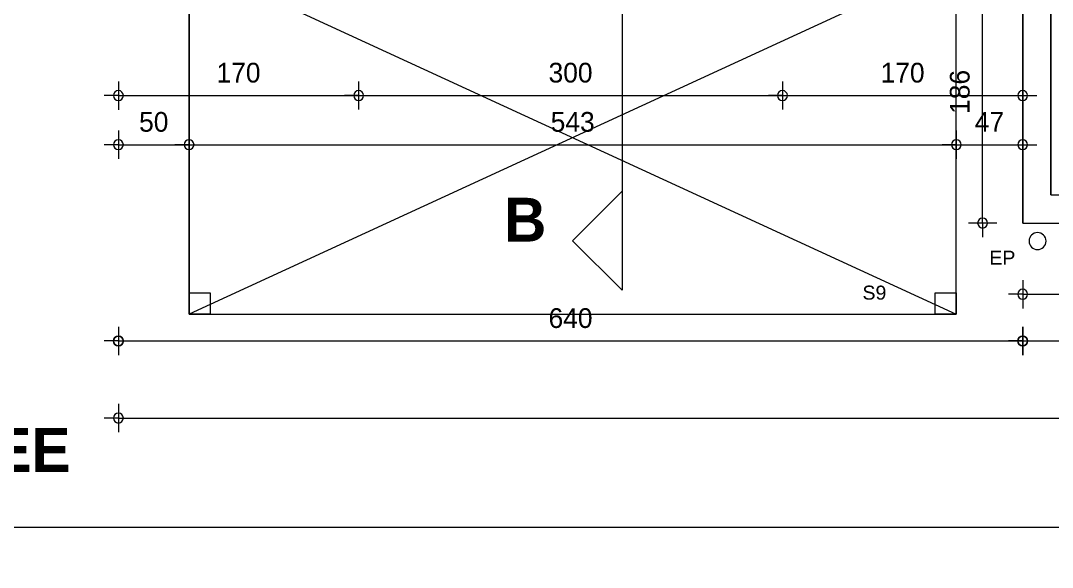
# Model space of a CAD drawing. Header units: metres. Extents: x 1.8 to 61.8, y -52.8 to -10.8.
# Drawn here: x 5.91 to 13.21, y -28.96 to -25.09 of the extents above; entities that cross this region are included whole.
import ezdxf
from ezdxf.enums import TextEntityAlignment as Align
from ezdxf.lldxf.tags import DXFTag

# ---------------------------------------------------------------- set-up
doc = ezdxf.new("R2010")
doc.units = ezdxf.units.M
doc.header["$MEASUREMENT"] = 0
for name, color, linetype in [('Calque commun', 7, 'Continuous'), ('Calque100', 7, 'Continuous'), ('Cotations', 7, 'Continuous'), ('Textes', 7, 'Continuous')]:
    doc.layers.add(name, color=color, linetype=linetype)
doc.styles.add('Arial8', font='arial.ttf', dxfattribs={"height": 0.098961})
doc.styles.add('Century Gothic', font='GOTHICB.TTF', dxfattribs={"height": 0.31023})
doc.styles.add('Century Gothic11', font='GOTHIC.TTF', dxfattribs={"height": 0.139636})
tags = doc.linetypes.add('DASHDOT2', pattern=[0.5, 0.25, -0.125, 0, -0.125]).pattern_tags.tags
tags[10:11] = [DXFTag(74, 4), DXFTag(75, 0), DXFTag(340, '0'), DXFTag(46, 1.0), DXFTag(50, 0.0), DXFTag(44, 0.0), DXFTag(45, 0.0)]
tags[8:9] = [DXFTag(74, 4), DXFTag(75, 0), DXFTag(340, '0'), DXFTag(46, 1.0), DXFTag(50, 0.0), DXFTag(44, 0.0), DXFTag(45, 0.0)]
tags[6:7] = [DXFTag(74, 4), DXFTag(75, 0), DXFTag(340, '0'), DXFTag(46, 1.0), DXFTag(50, 0.0), DXFTag(44, 0.0), DXFTag(45, 0.0)]
tags[4:5] = [DXFTag(74, 4), DXFTag(75, 0), DXFTag(340, '0'), DXFTag(46, 1.0), DXFTag(50, 0.0), DXFTag(44, 0.0), DXFTag(45, 0.0)]
tags = doc.linetypes.add('HIDDEN', pattern=[0.375, 0.25, -0.125]).pattern_tags.tags
tags[6:7] = [DXFTag(74, 4), DXFTag(75, 0), DXFTag(340, '0'), DXFTag(46, 1.0), DXFTag(50, 0.0), DXFTag(44, 0.0), DXFTag(45, 0.0)]
tags[4:5] = [DXFTag(74, 4), DXFTag(75, 0), DXFTag(340, '0'), DXFTag(46, 1.0), DXFTag(50, 0.0), DXFTag(44, 0.0), DXFTag(45, 0.0)]

# ---------------------------------------------------------------- blocks, each defined once
blk = doc.blocks.new('Block52729')
at = {"layer": 'Calque commun', "color": 7, "linetype": 'Continuous', "lineweight": 18}
blk.add_line((13.0015, -26.5266), (13.0015, -17.5266), dxfattribs=at)
at = {"layer": 'Calque commun', "color": 7, "linetype": 'Continuous', "lineweight": 9}
blk.add_line((13.2015, -26.3266), (13.2015, -17.7266), dxfattribs=at)
blk = doc.blocks.new('Block52731')
at = {"layer": 'Calque commun', "color": 7, "linetype": 'Continuous', "lineweight": 9}
for p, q in [((13.3216, -26.2066), (14.8015, -26.2066)), ((17.8015, -26.2066), (19.2815, -26.2066)), ((13.2015, -26.3266), (14.8015, -26.3266)), ((17.8015, -26.3266), (19.4015, -26.3266))]:
    blk.add_line(p, q, dxfattribs=at)
at = {"layer": 'Calque commun', "color": 7, "linetype": 'Continuous', "lineweight": 18}
for p, q in [((13.0015, -26.5266), (14.8015, -26.5266)), ((17.8015, -26.5266), (19.6015, -26.5266))]:
    blk.add_line(p, q, dxfattribs=at)
blk = doc.blocks.new('new13')
at = {"layer": 'Calque commun', "color": 5, "linetype": 'Continuous', "lineweight": 9}
blk.add_arc((0, 0), 0.5, 0, 359.9994, dxfattribs=at)
blk = doc.blocks.new('new14')
at = {"layer": 'Calque commun', "color": 5, "linetype": 'Continuous', "lineweight": 9}
blk.add_arc((0, 0), 0.5, 0, 359.9994, dxfattribs=at)
blk = doc.blocks.new('DimLine53029')
at = {"layer": 'Calque commun', "color": 5, "linetype": 'Continuous', "lineweight": 9}
for p, q in [((6.6015, -27.2607, 0), (6.6015, -27.4607, 0)), ((13.0015, -27.2607, 0), (13.0015, -27.4607, 0)), ((6.6015, -27.3607, 0), (6.5015, -27.3607, 0)), ((6.6015, -27.3607, 0), (13.0015, -27.3607, 0)), ((13.0015, -27.3607, 0), (13.1015, -27.3607, 0))]:
    blk.add_line(p, q, dxfattribs=at)
at = {"layer": 'Calque commun', "color": 5, "linetype": 'Continuous', "lineweight": 9, "xscale": 0.07000000029802322, "yscale": 0.07000000029802322, "zscale": 0.07000000029802322}
for name, p in [('new13', (6.6015, -27.3607, 0)), ('new14', (13.0015, -27.3607, 0))]:
    blk.add_blockref(name, p, dxfattribs=at)
at = {"layer": 'Calque commun', "color": 5, "linetype": 'Continuous', "lineweight": 9, "style": 'Century Gothic11'}
blk.add_text('640', height=0.13964, dxfattribs=at).set_placement((9.8015, -27.3107, 0), align=Align.BOTTOM_CENTER)
blk = doc.blocks.new('new15')
at = {"layer": 'Calque commun', "color": 5, "linetype": 'Continuous', "lineweight": 9}
blk.add_arc((0, 0), 0.5, 0, 359.9994, dxfattribs=at)
blk = doc.blocks.new('new16')
at = {"layer": 'Calque commun', "color": 5, "linetype": 'Continuous', "lineweight": 9}
blk.add_arc((0, 0), 0.5, 0, 359.9994, dxfattribs=at)
blk = doc.blocks.new('DimLine53037')
at = {"layer": 'Calque commun', "color": 5, "linetype": 'Continuous', "lineweight": 9}
for p, q in [((13.0015, -27.2607, 0), (13.0015, -27.4607, 0)), ((19.6015, -27.4607, 0), (19.6015, -27.2607, 0)), ((13.0015, -27.3607, 0), (12.9015, -27.3607, 0)), ((13.0015, -27.3607, 0), (19.6015, -27.3607, 0)), ((19.6015, -27.3607, 0), (19.7015, -27.3607, 0))]:
    blk.add_line(p, q, dxfattribs=at)
at = {"layer": 'Calque commun', "color": 5, "linetype": 'Continuous', "lineweight": 9, "xscale": 0.07000000029802322, "yscale": 0.07000000029802322, "zscale": 0.07000000029802322}
for name, p in [('new15', (13.0015, -27.3607, 0)), ('new16', (19.6015, -27.3607, 0))]:
    blk.add_blockref(name, p, dxfattribs=at)
at = {"layer": 'Calque commun', "color": 5, "linetype": 'Continuous', "lineweight": 9, "style": 'Century Gothic11'}
blk.add_text('660', height=0.13964, dxfattribs=at).set_placement((16.3015, -27.3107, 0), align=Align.BOTTOM_CENTER)
blk = doc.blocks.new('new19')
at = {"layer": 'Calque commun', "color": 5, "linetype": 'Continuous', "lineweight": 9}
blk.add_arc((0, 0), 0.5, 0, 359.9994, dxfattribs=at)
blk = doc.blocks.new('new20')
at = {"layer": 'Calque commun', "color": 5, "linetype": 'Continuous', "lineweight": 9}
blk.add_arc((0, 0), 0.5, 0, 359.9994, dxfattribs=at)
blk = doc.blocks.new('DimLine53057')
at = {"layer": 'Calque commun', "color": 5, "linetype": 'Continuous', "lineweight": 9}
for p, q in [((8.3015, -25.5243), (8.3015, -25.7243)), ((11.3015, -25.5243), (11.3015, -25.7243)), ((8.3015, -25.6243), (8.2015, -25.6243)), ((8.3015, -25.6243), (11.3015, -25.6243)), ((11.3015, -25.6243), (11.4015, -25.6243))]:
    blk.add_line(p, q, dxfattribs=at)
at = {"layer": 'Calque commun', "color": 5, "linetype": 'Continuous', "lineweight": 9, "xscale": 0.07000000029802322, "yscale": 0.07000000029802322, "zscale": 0.07000000029802322}
for name, p in [('new19', (8.3015, -25.6243)), ('new20', (11.3015, -25.6243))]:
    blk.add_blockref(name, p, dxfattribs=at)
at = {"layer": 'Calque commun', "color": 5, "linetype": 'Continuous', "lineweight": 9, "style": 'Century Gothic11'}
blk.add_text('300', height=0.13964, dxfattribs=at).set_placement((9.8015, -25.5743), align=Align.BOTTOM_CENTER)
blk = doc.blocks.new('new21')
at = {"layer": 'Calque commun', "color": 5, "linetype": 'Continuous', "lineweight": 9}
blk.add_arc((0, 0), 0.5, 0, 359.9994, dxfattribs=at)
blk = doc.blocks.new('new22')
at = {"layer": 'Calque commun', "color": 5, "linetype": 'Continuous', "lineweight": 9}
blk.add_arc((0, 0), 0.5, 0, 359.9994, dxfattribs=at)
blk = doc.blocks.new('DimLine53065')
at = {"layer": 'Calque commun', "color": 5, "linetype": 'Continuous', "lineweight": 9}
for p, q in [((6.6015, -25.5246), (6.6016, -25.7246)), ((8.3015, -25.5243), (8.3015, -25.7243)), ((6.6015, -25.6246), (6.5015, -25.6246)), ((6.6015, -25.6246), (8.3015, -25.6243)), ((8.3015, -25.6243), (8.4015, -25.6243))]:
    blk.add_line(p, q, dxfattribs=at)
at = {"layer": 'Calque commun', "color": 5, "linetype": 'Continuous', "lineweight": 9, "xscale": 0.07000000105412503, "yscale": 0.07000000105412503, "zscale": 0.07000000029802322, "rotation": 0.008421292384308318}
for name, p in [('new21', (6.6015, -25.6246)), ('new22', (8.3015, -25.6243))]:
    blk.add_blockref(name, p, dxfattribs=at)
at = {"layer": 'Calque commun', "color": 5, "linetype": 'Continuous', "lineweight": 9, "style": 'Century Gothic11'}
blk.add_text('170', height=0.13964, rotation=0.00836, dxfattribs=at).set_placement((7.4515, -25.5744), align=Align.BOTTOM_CENTER)
blk = doc.blocks.new('new23')
at = {"layer": 'Calque commun', "color": 5, "linetype": 'Continuous', "lineweight": 9}
blk.add_arc((0, 0), 0.5, 0, 359.9994, dxfattribs=at)
blk = doc.blocks.new('new24')
at = {"layer": 'Calque commun', "color": 5, "linetype": 'Continuous', "lineweight": 9}
blk.add_arc((0, 0), 0.5, 0, 359.9994, dxfattribs=at)
blk = doc.blocks.new('DimLine53073')
at = {"layer": 'Calque commun', "color": 5, "linetype": 'Continuous', "lineweight": 9}
for p, q in [((11.3015, -25.5243), (11.3015, -25.7243)), ((13.0016, -25.5246), (13.0015, -25.7246)), ((11.3015, -25.6243), (11.2015, -25.6243)), ((11.3015, -25.6243), (13.0015, -25.6246)), ((13.0015, -25.6246), (13.1015, -25.6246))]:
    blk.add_line(p, q, dxfattribs=at)
at = {"layer": 'Calque commun', "color": 5, "linetype": 'Continuous', "lineweight": 9, "xscale": 0.07000000105440485, "yscale": 0.07000000105440485, "zscale": 0.07000000029802322, "rotation": -0.008422850479484262}
for name, p in [('new23', (11.3015, -25.6243)), ('new24', (13.0015, -25.6246))]:
    blk.add_blockref(name, p, dxfattribs=at)
at = {"layer": 'Calque commun', "color": 5, "linetype": 'Continuous', "lineweight": 9, "style": 'Century Gothic11'}
blk.add_text('170', height=0.13964, rotation=359.99164, dxfattribs=at).set_placement((12.1515, -25.5744), align=Align.BOTTOM_CENTER)
blk = doc.blocks.new('new33')
at = {"layer": 'Calque commun', "color": 5, "linetype": 'Continuous', "lineweight": 9}
blk.add_arc((0, 0), 0.5, 0, 359.9994, dxfattribs=at)
blk = doc.blocks.new('new34')
at = {"layer": 'Calque commun', "color": 5, "linetype": 'Continuous', "lineweight": 9}
blk.add_arc((0, 0), 0.5, 0, 359.9994, dxfattribs=at)
blk = doc.blocks.new('DimLine53113')
at = {"layer": 'Calque commun', "color": 5, "linetype": 'Continuous', "lineweight": 9}
for p, q in [((13.0015, -26.9299), (13.0015, -27.1299)), ((14.8015, -26.9299), (14.8015, -27.1299)), ((13.0015, -27.0299), (12.9015, -27.0299)), ((13.0015, -27.0299), (14.8015, -27.0299)), ((14.8015, -27.0299), (14.9015, -27.0299))]:
    blk.add_line(p, q, dxfattribs=at)
at = {"layer": 'Calque commun', "color": 5, "linetype": 'Continuous', "lineweight": 9, "xscale": 0.07000000029802322, "yscale": 0.07000000029802322, "zscale": 0.07000000029802322}
for name, p in [('new33', (13.0015, -27.0299)), ('new34', (14.8015, -27.0299))]:
    blk.add_blockref(name, p, dxfattribs=at)
at = {"layer": 'Calque commun', "color": 5, "linetype": 'Continuous', "lineweight": 9, "style": 'Century Gothic11'}
blk.add_text('180', height=0.13964, dxfattribs=at).set_placement((13.9015, -26.9799), align=Align.BOTTOM_CENTER)
blk = doc.blocks.new('new61')
at = {"layer": 'Calque commun', "color": 5, "linetype": 'Continuous', "lineweight": 9}
blk.add_arc((0, 0), 0.5, 0, 359.9994, dxfattribs=at)
blk = doc.blocks.new('new62')
at = {"layer": 'Calque commun', "color": 5, "linetype": 'Continuous', "lineweight": 9}
blk.add_arc((0, 0), 0.5, 0, 359.9994, dxfattribs=at)
blk = doc.blocks.new('DimLine53262')
at = {"layer": 'Calque commun', "color": 5, "linetype": 'Continuous', "lineweight": 9}
for p, q in [((12.7176, -24.6712), (12.7176, -24.5712)), ((12.8176, -24.6712), (12.6176, -24.6712)), ((12.7176, -26.5266), (12.7176, -24.6712)), ((12.8176, -26.5266), (12.6176, -26.5266)), ((12.7176, -26.5266), (12.7176, -26.6266))]:
    blk.add_line(p, q, dxfattribs=at)
at = {"layer": 'Calque commun', "color": 5, "linetype": 'Continuous', "lineweight": 9, "xscale": 0.07000000029802322, "yscale": 0.07000000029802322, "zscale": 0.07000000029802322, "rotation": 90}
for name, p in [('new62', (12.7176, -24.6712)), ('new61', (12.7176, -26.5266))]:
    blk.add_blockref(name, p, dxfattribs=at)
at = {"layer": 'Calque commun', "color": 5, "linetype": 'Continuous', "lineweight": 9, "style": 'Century Gothic11'}
blk.add_text('186', height=0.13964, rotation=90, dxfattribs=at).set_placement((12.6676, -25.5989), align=Align.BOTTOM_CENTER)
blk = doc.blocks.new('new165')
at = {"layer": 'Calque commun', "color": 5, "linetype": 'Continuous', "lineweight": 9}
blk.add_arc((0, 0), 0.5, 0, 359.9994, dxfattribs=at)
blk = doc.blocks.new('new166')
at = {"layer": 'Calque commun', "color": 5, "linetype": 'Continuous', "lineweight": 9}
blk.add_arc((0, 0), 0.5, 0, 359.9994, dxfattribs=at)
blk = doc.blocks.new('DimLine56077')
at = {"layer": 'Calque commun', "color": 5, "linetype": 'Continuous', "lineweight": 9}
for p, q in [((6.6015, -27.2607), (6.6015, -27.4607)), ((13.0015, -27.2607), (13.0015, -27.4607)), ((6.6015, -27.3607), (6.5015, -27.3607)), ((6.6015, -27.3607), (13.0015, -27.3607)), ((13.0015, -27.3607), (13.1015, -27.3607))]:
    blk.add_line(p, q, dxfattribs=at)
at = {"layer": 'Calque commun', "color": 5, "linetype": 'Continuous', "lineweight": 9, "extrusion": (0, 0, -1), "xscale": -0.07000000029802322, "yscale": -0.07000000029802322, "zscale": -0.07000000029802322, "rotation": -180}
for name, p in [('new165', (-6.6015, -27.3607)), ('new166', (-13.0015, -27.3607))]:
    blk.add_blockref(name, p, dxfattribs=at)
at = {"layer": 'Calque commun', "color": 5, "linetype": 'Continuous', "lineweight": 9, "style": 'Century Gothic11'}
blk.add_text('640', height=0.13964, dxfattribs=at).set_placement((9.8015, -27.3107), align=Align.BOTTOM_CENTER)
blk = doc.blocks.new('new169')
at = {"layer": 'Calque commun', "color": 5, "linetype": 'Continuous', "lineweight": 9}
blk.add_arc((0, 0), 0.5, 0, 359.9994, dxfattribs=at)
blk = doc.blocks.new('new170')
at = {"layer": 'Calque commun', "color": 5, "linetype": 'Continuous', "lineweight": 9}
blk.add_arc((0, 0), 0.5, 0, 359.9994, dxfattribs=at)
blk = doc.blocks.new('DimLine56095')
at = {"layer": 'Calque commun', "color": 5, "linetype": 'Continuous', "lineweight": 9}
for p, q in [((13.0015, -27.4607, 0), (13.0015, -27.2607, 0)), ((19.6015, -27.2607, 0), (19.6015, -27.4607, 0)), ((13.0015, -27.3607, 0), (12.9015, -27.3607, 0)), ((13.0015, -27.3607, 0), (19.6015, -27.3607, 0)), ((19.6015, -27.3607, 0), (19.7015, -27.3607, 0))]:
    blk.add_line(p, q, dxfattribs=at)
at = {"layer": 'Calque commun', "color": 5, "linetype": 'Continuous', "lineweight": 9, "extrusion": (0, 0, -1), "xscale": -0.07000000029802322, "yscale": -0.07000000029802322, "zscale": -0.07000000029802322, "rotation": -180}
for name, p in [('new169', (-13.0015, -27.3607, 0)), ('new170', (-19.6015, -27.3607, 0))]:
    blk.add_blockref(name, p, dxfattribs=at)
at = {"layer": 'Calque commun', "color": 5, "linetype": 'Continuous', "lineweight": 9, "style": 'Century Gothic11'}
blk.add_text('660', height=0.13964, dxfattribs=at).set_placement((16.3015, -27.3107, 0), align=Align.BOTTOM_CENTER)
blk = doc.blocks.new('fleche08')
at = {"layer": 'Calque100', "color": 6, "linetype": 'Continuous', "lineweight": 18}
mesh = blk.add_polyface(dxfattribs=at)
corners = [(-0.35, -0.35), (0, 0), (0.35, -0.35)]
mesh.append_faces([[corners[k] for k in face] for face in [(0, 1, 2)]], dxfattribs={"color": 6})
blk = doc.blocks.new('new293')
at = {"layer": 'Calque commun', "color": 5, "linetype": 'Continuous', "lineweight": 9}
blk.add_arc((0, 0), 0.5, 0, 359.9994, dxfattribs=at)
blk = doc.blocks.new('DimLine58938')
at = {"layer": 'Calque commun', "color": 5, "linetype": 'Continuous', "lineweight": 9}
for p, q in [((6.6015, -27.8062), (6.6015, -28.0062)), ((6.6015, -27.9062), (6.5015, -27.9062)), ((6.6015, -27.9062), (26.0015, -27.9062))]:
    blk.add_line(p, q, dxfattribs=at)
at = {"layer": 'Calque commun', "color": 5, "linetype": 'Continuous', "lineweight": 9, "xscale": 0.07000000029802322, "yscale": 0.07000000029802322, "zscale": 0.07000000029802322}
blk.add_blockref('new293', (6.6015, -27.9062), dxfattribs=at)
blk = doc.blocks.new('new303')
at = {"layer": 'Calque commun', "color": 5, "linetype": 'Continuous', "lineweight": 9}
blk.add_arc((0, 0), 0.5, 0, 359.9994, dxfattribs=at)
blk = doc.blocks.new('new304')
at = {"layer": 'Calque commun', "color": 5, "linetype": 'Continuous', "lineweight": 9}
blk.add_arc((0, 0), 0.5, 0, 359.9994, dxfattribs=at)
blk = doc.blocks.new('DimLine59573')
at = {"layer": 'Calque commun', "color": 5, "linetype": 'Continuous', "lineweight": 9}
for p, q in [((6.6016, -25.8724), (6.6016, -26.0724)), ((7.1015, -25.8724), (7.1015, -26.0724)), ((6.6016, -25.9724), (6.5016, -25.9724)), ((6.6016, -25.9724), (7.1015, -25.9724)), ((7.1015, -25.9724), (7.2015, -25.9724))]:
    blk.add_line(p, q, dxfattribs=at)
at = {"layer": 'Calque commun', "color": 5, "linetype": 'Continuous', "lineweight": 9, "xscale": 0.07000000029802322, "yscale": 0.07000000029802322, "zscale": 0.07000000029802322}
for name, p in [('new303', (6.6016, -25.9724)), ('new304', (7.1015, -25.9724))]:
    blk.add_blockref(name, p, dxfattribs=at)
at = {"layer": 'Calque commun', "color": 5, "linetype": 'Continuous', "lineweight": 9, "style": 'Century Gothic11'}
blk.add_text('50', height=0.13964, dxfattribs=at).set_placement((6.8515, -25.9224), align=Align.BOTTOM_CENTER)
blk = doc.blocks.new('new305')
at = {"layer": 'Calque commun', "color": 5, "linetype": 'Continuous', "lineweight": 9}
blk.add_arc((0, 0), 0.5, 0, 359.9994, dxfattribs=at)
blk = doc.blocks.new('new306')
at = {"layer": 'Calque commun', "color": 5, "linetype": 'Continuous', "lineweight": 9}
blk.add_arc((0, 0), 0.5, 0, 359.9994, dxfattribs=at)
blk = doc.blocks.new('DimLine59581')
at = {"layer": 'Calque commun', "color": 5, "linetype": 'Continuous', "lineweight": 9}
for p, q in [((7.1015, -25.8724), (7.1015, -26.0724)), ((12.5315, -25.8724), (12.5315, -26.0724)), ((7.1015, -25.9724), (7.0015, -25.9724)), ((7.1015, -25.9724), (12.5315, -25.9724)), ((12.5315, -25.9724), (12.6315, -25.9724))]:
    blk.add_line(p, q, dxfattribs=at)
at = {"layer": 'Calque commun', "color": 5, "linetype": 'Continuous', "lineweight": 9, "xscale": 0.07000000029802322, "yscale": 0.07000000029802322, "zscale": 0.07000000029802322}
for name, p in [('new305', (7.1015, -25.9724)), ('new306', (12.5315, -25.9724))]:
    blk.add_blockref(name, p, dxfattribs=at)
at = {"layer": 'Calque commun', "color": 5, "linetype": 'Continuous', "lineweight": 9, "style": 'Century Gothic11'}
blk.add_text('543', height=0.13964, dxfattribs=at).set_placement((9.8165, -25.9224), align=Align.BOTTOM_CENTER)
blk = doc.blocks.new('new307')
at = {"layer": 'Calque commun', "color": 5, "linetype": 'Continuous', "lineweight": 9}
blk.add_arc((0, 0), 0.5, 0, 359.9994, dxfattribs=at)
blk = doc.blocks.new('new308')
at = {"layer": 'Calque commun', "color": 5, "linetype": 'Continuous', "lineweight": 9}
blk.add_arc((0, 0), 0.5, 0, 359.9994, dxfattribs=at)
blk = doc.blocks.new('DimLine59589')
at = {"layer": 'Calque commun', "color": 5, "linetype": 'Continuous', "lineweight": 9}
for p, q in [((12.5315, -25.8724), (12.5315, -26.0724)), ((13.0015, -25.8724), (13.0015, -26.0724)), ((12.5315, -25.9724), (12.4315, -25.9724)), ((12.5315, -25.9724), (13.0015, -25.9724)), ((13.0015, -25.9724), (13.1015, -25.9724))]:
    blk.add_line(p, q, dxfattribs=at)
at = {"layer": 'Calque commun', "color": 5, "linetype": 'Continuous', "lineweight": 9, "xscale": 0.07000000029802322, "yscale": 0.07000000029802322, "zscale": 0.07000000029802322}
for name, p in [('new307', (12.5315, -25.9724)), ('new308', (13.0015, -25.9724))]:
    blk.add_blockref(name, p, dxfattribs=at)
at = {"layer": 'Calque commun', "color": 5, "linetype": 'Continuous', "lineweight": 9, "style": 'Century Gothic11'}
blk.add_text('47', height=0.13964, dxfattribs=at).set_placement((12.7665, -25.9224), align=Align.BOTTOM_CENTER)

msp = doc.modelspace()

# ---------------------------------------------------------------- linework, layer by layer
at = {"layer": 'Calque commun', "color": 12, "linetype": 'Continuous', "lineweight": 18}
msp.add_polyline3d([(14.3815, -17.5266, 0), (14.3815, -17.6866, 0), (14.3815, -17.7266, 0), (13.2015, -17.7266, 0), (13.2015, -26.3266, 0), (14.8015, -26.3266, 0), (14.8015, -26.5266, 0)], dxfattribs=at)
at = {"layer": 'Calque commun', "color": 11, "linetype": 'Continuous', "lineweight": 18}
msp.add_arc((13.1066, -26.6538), 0.06, 90, 89.99941, dxfattribs=at)
at = {"layer": 'Cotations', "color": 7, "linetype": 'Continuous', "lineweight": 9}
msp.add_line((1.7636, -28.678), (61.7636, -28.678), dxfattribs=at)
at = {"layer": 'Cotations', "color": 1, "linetype": 'DASHDOT2', "lineweight": 18, "flags": 128}
msp.add_lwpolyline([(10.1657, -12.0709), (10.1657, -26.6337), (10.1657, -26.6337)], dxfattribs=at)
at = {"layer": 'Cotations', "color": 12, "linetype": 'HIDDEN', "lineweight": 9, "flags": 128}
msp.add_lwpolyline([(7.1015, -24.6712), (7.1015, -27.1712), (12.5315, -27.1712), (12.5315, -24.6712), (7.1015, -27.1712), (7.1015, -24.6712), (12.5315, -27.1712)], dxfattribs=at)

# ---------------------------------------------------------------- block references
at = {"layer": 'Calque commun', "color": 0, "linetype": 'ByBlock', "lineweight": -2}
for name in ['Block52729', 'Block52731']:
    msp.add_blockref(name, (0, 0), dxfattribs=at)
at = {"layer": 'Calque commun', "color": 5, "linetype": 'Continuous', "lineweight": 9}
for name in ['DimLine53262', 'DimLine53065', 'DimLine53057', 'DimLine53073', 'DimLine59573', 'DimLine59581', 'DimLine59589', 'DimLine53113', 'DimLine53029', 'DimLine56077', 'DimLine53037', 'DimLine56095', 'DimLine58938']:
    msp.add_blockref(name, (0, 0), dxfattribs=at)
at = {"layer": 'Calque commun', "color": 0, "linetype": 'ByBlock', "lineweight": -2, "rotation": 90}
msp.add_blockref('fleche08', (9.8157, -26.6521), dxfattribs=at)

# ---------------------------------------------------------------- texts
at = {"layer": 'Textes', "color": 5, "linetype": 'ByBlock', "lineweight": -2, "style": 'Century Gothic'}
for s, height, p in [('B', 0.3102, (9.3307, -26.3478)), ('REZ DE CHAUSSEE', 0.31023, (2.3215, -27.9764))]:
    msp.add_text(s, height=height, dxfattribs=at).set_placement(p, align=Align.TOP_LEFT)
at = {"layer": 'Textes', "color": 5, "linetype": 'ByBlock', "lineweight": -2, "style": 'Arial8'}
for s, p in [('EP', (12.7656, -26.8509)), ('S9', (11.8676, -27.0979))]:
    msp.add_text(s, height=0.09896, dxfattribs=at).set_placement(p, align=Align.BOTTOM_LEFT)

# ---------------------------------------------------------------- meshes
at = {"layer": 'Calque commun', "color": 7, "linetype": 'Continuous', "lineweight": 9}
mesh = msp.add_polyface(dxfattribs=at)
corners = [(61.7636, -10.7659), (1.7636, -10.7659), (1.7636, -52.7659), (61.7636, -52.7659)]
mesh.append_faces([[corners[k] for k in face] for face in [(0, 1, 2, 3)]], dxfattribs={"color": 7})
at = {"layer": 'Calque commun', "color": 9, "linetype": 'Continuous', "lineweight": 9}
mesh = msp.add_polyface(dxfattribs=at)
corners = [(19.4015, -17.5266), (26.0015, -23.3666), (26.0015, -14.3666), (13.0015, -24.6912), (19.6015, -23.3666), (13.0015, -17.5266), (6.6015, -15.6912), (6.6015, -24.6912), (19.6015, -26.5266), (13.0015, -26.5266), (19.4015, -14.3666), (13.2015, -15.6912), (13.2015, -17.5266)]
mesh.append_faces([[corners[k] for k in face] for face in [(8, 3, 9)]], dxfattribs={"vtx0": -1, "color": 9})
mesh.append_faces([[corners[k] for k in face] for face in [(3, 4, 5)]], dxfattribs={"vtx0": -1, "vtx1": -1, "vtx2": -1, "color": 9})
mesh.append_faces([[corners[k] for k in face] for face in [(0, 1, 2), (0, 4, 1), (5, 6, 7), (5, 11, 6)]], dxfattribs={"vtx0": -1, "vtx2": -1, "color": 9})
mesh.append_faces([[corners[k] for k in face] for face in [(10, 0, 2), (12, 11, 5)]], dxfattribs={"vtx1": -1, "color": 9})
mesh.append_faces([[corners[k] for k in face] for face in [(0, 5, 4), (8, 4, 3), (7, 3, 5)]], dxfattribs={"vtx1": -1, "vtx2": -1, "color": 9})
at = {"layer": 'Calque commun', "color": 7, "linetype": 'Continuous', "lineweight": 18}
mesh = msp.add_polyface(dxfattribs=at)
corners = [(7.2515, -27.1712), (7.1015, -27.1712), (7.1015, -27.0212), (7.2515, -27.0212)]
mesh.append_faces([[corners[k] for k in face] for face in [(0, 1, 2, 3)]], dxfattribs={"color": 7})
mesh = msp.add_polyface(dxfattribs=at)
corners = [(12.5315, -27.1712), (12.3815, -27.1712), (12.3815, -27.0212), (12.5315, -27.0212)]
mesh.append_faces([[corners[k] for k in face] for face in [(0, 1, 2, 3)]], dxfattribs={"color": 7})

doc.saveas('drawing.dxf')
